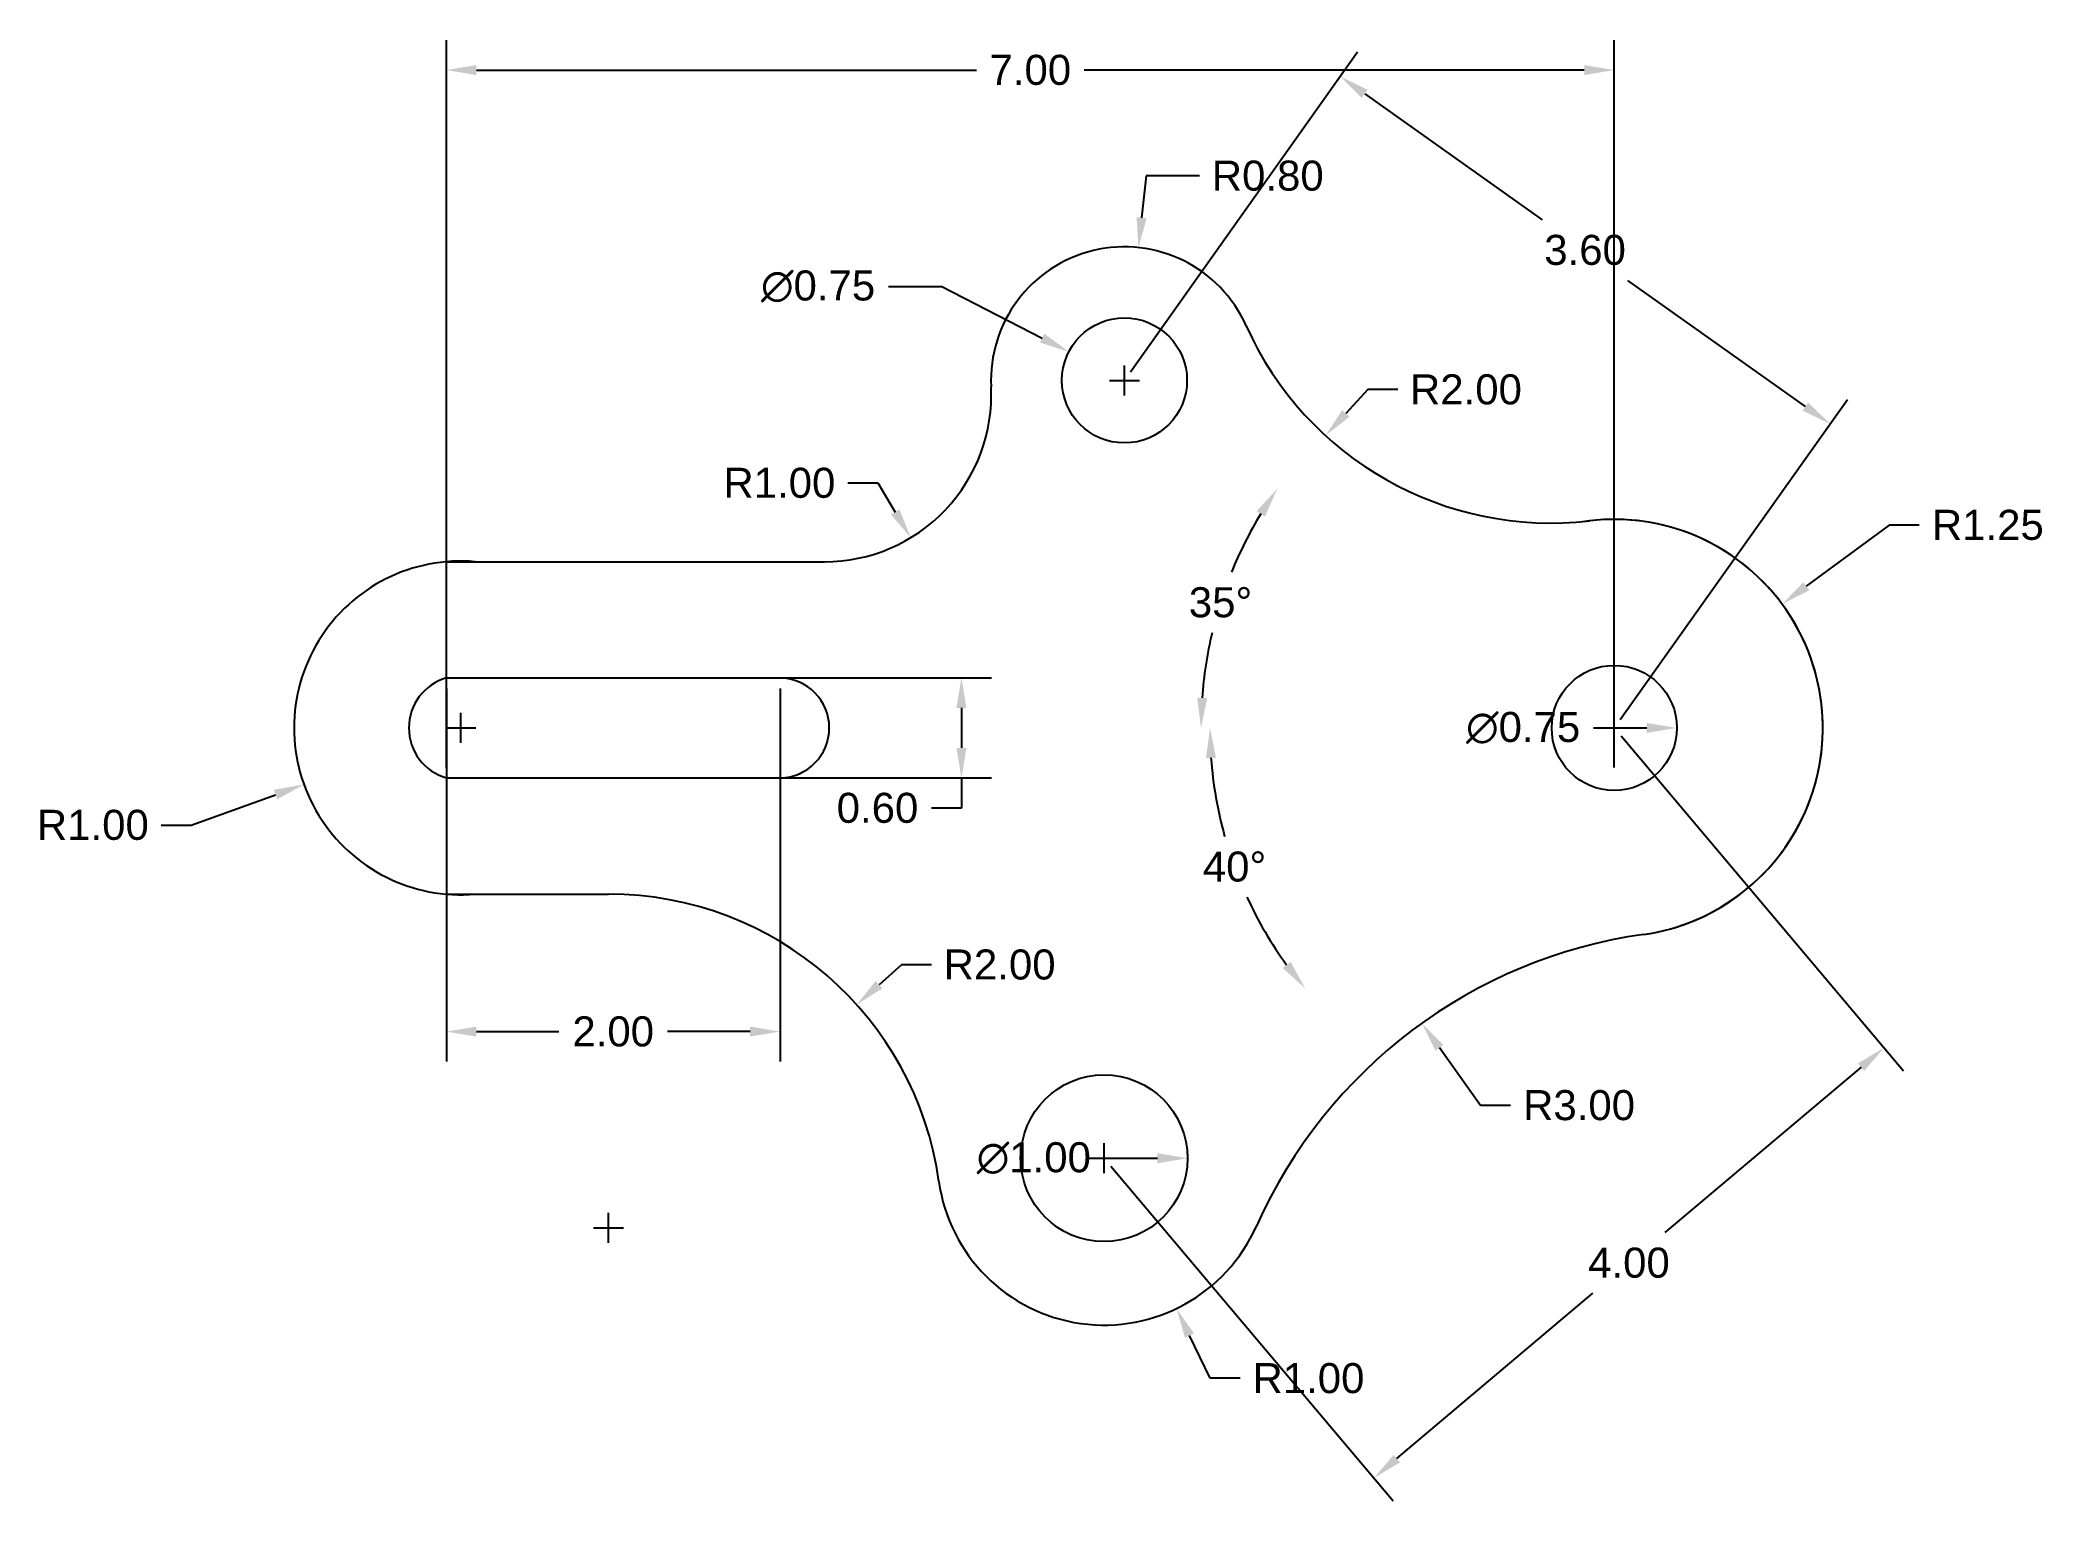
# Model space of a CAD drawing. Header units: millimetres. Extents: x 28 to 40, y 7.9 to 16.7.
import ezdxf

# ---------------------------------------------------------------- set-up
doc = ezdxf.new("R2010")
doc.units = ezdxf.units.MM
doc.header["$MEASUREMENT"] = 0
doc.styles.get("Standard").update_dxf_attribs({"font": 'arial.ttf'})
doc.dimstyles.get("Standard").update_dxf_attribs({"dimtxt": 0.18, "dimasz": 0.18, "dimexe": 0.18, "dimexo": 0.0625, "dimgap": 0.09, "dimtad": 0, "dimtih": 1, "dimtoh": 1, "dimzin": 0, "dimdsep": 46, "dimtxsty": 'Standard', "dimcen": 0.09, "dimadec": 0, "dimazin": 0, "dimtfac": 1, "dimtofl": 0, "dimtmove": 0, "dimatfit": 3, "dimfxl": 1, "dimtolj": 1, "dimtzin": 0, "dimarcsym": 0})

# ---------------------------------------------------------------- blocks, each defined once
blk = doc.blocks.new('*D2')
at = {"color": 0, "lineweight": -2, "transparency": 16777216}
blk.add_line((37.335, 12.575), (37.654, 12.575), dxfattribs=at)
at = {"color": 0, "transparency": 16777216}
blk.add_solid([(37.654, 12.605), (37.654, 12.545), (37.834, 12.575)], dxfattribs=at)
at = {"layer": 'Defpoints', "color": 0, "transparency": 16777216}
for p in [(37.084, 12.575), (37.834, 12.575)]:
    blk.add_point(p, dxfattribs=at)
at = {"color": 0, "transparency": 16777216, "insert": (36.913, 12.575), "char_height": 0.18, "attachment_point": 5}
blk.add_mtext('\\A1;∅0.75', dxfattribs=at)
blk = doc.blocks.new('*D3')
at = {"color": 0, "lineweight": -2, "transparency": 16777216}
blk.add_line((34.401, 9.996), (34.721, 9.996), dxfattribs=at)
at = {"color": 0, "transparency": 16777216}
blk.add_solid([(34.721, 10.026), (34.721, 9.966), (34.901, 9.996)], dxfattribs=at)
at = {"layer": 'Defpoints', "color": 0, "transparency": 16777216}
for p in [(33.901, 9.996), (34.901, 9.996)]:
    blk.add_point(p, dxfattribs=at)
at = {"color": 0, "transparency": 16777216, "insert": (33.98, 9.996), "char_height": 0.18, "attachment_point": 5}
blk.add_mtext('\\A1;∅1.00', dxfattribs=at)
blk = doc.blocks.new('*D4')
at = {"color": 0, "lineweight": -2, "transparency": 16777216}
for p, q in [((33.109, 15.221), (33.428, 15.221)), ((33.428, 15.221), (34.03, 14.912)), ((34.433, 14.658), (34.613, 14.658)), ((34.523, 14.568), (34.523, 14.748))]:
    blk.add_line(p, q, dxfattribs=at)
at = {"color": 0, "transparency": 16777216}
blk.add_solid([(34.043, 14.938), (34.016, 14.885), (34.19, 14.829)], dxfattribs=at)
at = {"layer": 'Defpoints', "color": 0, "transparency": 16777216}
for p in [(34.19, 14.829), (34.857, 14.486)]:
    blk.add_point(p, dxfattribs=at)
at = {"color": 0, "transparency": 16777216, "insert": (32.687, 15.221), "char_height": 0.18, "attachment_point": 5}
blk.add_mtext('\\A1;∅0.75', dxfattribs=at)
blk = doc.blocks.new('*D5')
at = {"color": 0, "lineweight": -2, "transparency": 16777216}
for p, q in [((34.653, 15.884), (34.626, 15.632)), ((34.972, 15.884), (34.653, 15.884)), ((34.433, 14.658), (34.613, 14.658)), ((34.523, 14.568), (34.523, 14.748))]:
    blk.add_line(p, q, dxfattribs=at)
at = {"color": 0, "transparency": 16777216}
blk.add_solid([(34.596, 15.636), (34.656, 15.629), (34.607, 15.453)], dxfattribs=at)
at = {"layer": 'Defpoints', "color": 0, "transparency": 16777216}
for p in [(34.607, 15.453), (34.523, 14.658)]:
    blk.add_point(p, dxfattribs=at)
at = {"color": 0, "transparency": 16777216, "insert": (35.382, 15.884), "char_height": 0.18, "attachment_point": 5}
blk.add_mtext('\\A1;R0.80', dxfattribs=at)
blk = doc.blocks.new('*D7')
at = {"color": 0, "lineweight": -2, "transparency": 16777216}
for p, q in [((36.658, 10.313), (36.411, 10.658)), ((36.838, 10.313), (36.658, 10.313))]:
    blk.add_line(p, q, dxfattribs=at)
at = {"color": 0, "transparency": 16777216}
blk.add_solid([(36.435, 10.676), (36.387, 10.641), (36.306, 10.805)], dxfattribs=at)
at = {"layer": 'Defpoints', "color": 0, "transparency": 16777216}
for p in [(36.306, 10.805), (38.054, 8.367)]:
    blk.add_point(p, dxfattribs=at)
at = {"color": 0, "transparency": 16777216, "insert": (37.248, 10.313), "char_height": 0.18, "attachment_point": 5}
blk.add_mtext('\\A1;R3.00', dxfattribs=at)
blk = doc.blocks.new('*D8')
at = {"color": 0, "lineweight": -2, "transparency": 16777216}
for p, q in [((39.107, 13.791), (38.61, 13.424)), ((39.287, 13.791), (39.107, 13.791)), ((37.459, 12.485), (37.459, 12.665)), ((37.369, 12.575), (37.549, 12.575))]:
    blk.add_line(p, q, dxfattribs=at)
at = {"color": 0, "transparency": 16777216}
blk.add_solid([(38.592, 13.448), (38.628, 13.4), (38.465, 13.317)], dxfattribs=at)
at = {"layer": 'Defpoints', "color": 0, "transparency": 16777216}
for p in [(38.465, 13.317), (37.459, 12.575)]:
    blk.add_point(p, dxfattribs=at)
at = {"color": 0, "transparency": 16777216, "insert": (39.698, 13.791), "char_height": 0.18, "attachment_point": 5}
blk.add_mtext('\\A1;R1.25', dxfattribs=at)
blk = doc.blocks.new('*D9')
at = {"color": 0, "lineweight": -2, "transparency": 16777216}
for p, q in [((34.401, 9.906), (34.401, 10.086)), ((34.311, 9.996), (34.491, 9.996)), ((35.036, 8.677), (34.913, 8.933)), ((35.216, 8.677), (35.036, 8.677))]:
    blk.add_line(p, q, dxfattribs=at)
at = {"color": 0, "transparency": 16777216}
blk.add_solid([(34.94, 8.946), (34.886, 8.92), (34.835, 9.095)], dxfattribs=at)
at = {"layer": 'Defpoints', "color": 0, "transparency": 16777216}
for p in [(34.401, 9.996), (34.835, 9.095)]:
    blk.add_point(p, dxfattribs=at)
at = {"color": 0, "transparency": 16777216, "insert": (35.626, 8.677), "char_height": 0.18, "attachment_point": 5}
blk.add_mtext('\\A1;R1.00', dxfattribs=at)
blk = doc.blocks.new('*D10')
at = {"color": 0, "lineweight": -2, "transparency": 16777216}
for p, q in [((30.546, 12.485), (30.546, 12.665)), ((30.456, 12.575), (30.636, 12.575)), ((28.93, 11.993), (29.435, 12.175)), ((28.75, 11.993), (28.93, 11.993))]:
    blk.add_line(p, q, dxfattribs=at)
at = {"color": 0, "transparency": 16777216}
blk.add_solid([(29.425, 12.204), (29.445, 12.147), (29.605, 12.236)], dxfattribs=at)
at = {"layer": 'Defpoints', "color": 0, "transparency": 16777216}
for p in [(30.546, 12.575), (29.605, 12.236)]:
    blk.add_point(p, dxfattribs=at)
at = {"color": 0, "transparency": 16777216, "insert": (28.34, 11.993), "char_height": 0.18, "attachment_point": 5}
blk.add_mtext('\\A1;R1.00', dxfattribs=at)
blk = doc.blocks.new('*D11')
at = {"color": 0, "lineweight": -2, "transparency": 16777216}
for p, q in [((30.522, 12.875), (33.726, 12.875)), ((33.546, 12.695), (33.546, 12.455)), ((30.522, 12.275), (33.726, 12.275)), ((33.546, 12.275), (33.546, 12.095)), ((33.546, 12.095), (33.366, 12.095))]:
    blk.add_line(p, q, dxfattribs=at)
at = {"color": 0, "transparency": 16777216}
for points in [[(33.516, 12.695), (33.576, 12.695), (33.546, 12.875)], [(33.516, 12.455), (33.576, 12.455), (33.546, 12.275)]]:
    blk.add_solid(points, dxfattribs=at)
at = {"layer": 'Defpoints', "color": 0, "transparency": 16777216}
for p in [(30.459, 12.875), (30.459, 12.275), (33.546, 12.275)]:
    blk.add_point(p, dxfattribs=at)
at = {"color": 0, "transparency": 16777216, "insert": (33.043, 12.095), "char_height": 0.18, "attachment_point": 5}
blk.add_mtext('\\A1;0.60', dxfattribs=at)
blk = doc.blocks.new('*D12')
at = {"color": 0, "lineweight": -2, "transparency": 16777216}
for p, q in [((30.459, 12.812), (30.459, 10.575)), ((32.459, 12.812), (32.459, 10.575)), ((30.639, 10.755), (31.134, 10.755)), ((32.279, 10.755), (31.784, 10.755))]:
    blk.add_line(p, q, dxfattribs=at)
at = {"color": 0, "transparency": 16777216}
for points in [[(30.639, 10.785), (30.639, 10.725), (30.459, 10.755)], [(32.279, 10.785), (32.279, 10.725), (32.459, 10.755)]]:
    blk.add_solid(points, dxfattribs=at)
at = {"layer": 'Defpoints', "color": 0, "transparency": 16777216}
for p in [(30.459, 12.875), (32.459, 12.875), (32.459, 10.755)]:
    blk.add_point(p, dxfattribs=at)
at = {"color": 0, "transparency": 16777216, "insert": (31.459, 10.755), "char_height": 0.18, "attachment_point": 5}
blk.add_mtext('\\A1;2.00', dxfattribs=at)
blk = doc.blocks.new('*D13')
at = {"color": 0, "lineweight": -2, "transparency": 16777216}
for p, q in [((30.459, 12.337), (30.459, 16.698)), ((37.459, 12.337), (37.459, 16.698)), ((30.639, 16.518), (33.637, 16.518)), ((37.279, 16.518), (34.282, 16.518))]:
    blk.add_line(p, q, dxfattribs=at)
at = {"color": 0, "transparency": 16777216}
for points in [[(30.639, 16.548), (30.639, 16.488), (30.459, 16.518)], [(37.279, 16.548), (37.279, 16.488), (37.459, 16.518)]]:
    blk.add_solid(points, dxfattribs=at)
at = {"layer": 'Defpoints', "color": 0, "transparency": 16777216}
for p in [(37.459, 16.518), (30.459, 12.275), (37.459, 12.275)]:
    blk.add_point(p, dxfattribs=at)
at = {"color": 0, "transparency": 16777216, "insert": (33.959, 16.518), "char_height": 0.18, "attachment_point": 5}
blk.add_mtext('\\A1;7.00', dxfattribs=at)
blk = doc.blocks.new('*D14')
at = {"color": 0, "lineweight": -2, "transparency": 16777216}
for p, q in [((34.559, 14.709), (35.92, 16.627)), ((35.963, 16.376), (37.027, 15.62)), ((38.605, 14.501), (37.54, 15.257)), ((37.495, 12.626), (38.856, 14.544))]:
    blk.add_line(p, q, dxfattribs=at)
at = {"color": 0, "transparency": 16777216}
for points in [[(35.98, 16.4), (35.945, 16.351), (35.816, 16.48)], [(38.622, 14.526), (38.588, 14.477), (38.752, 14.397)]]:
    blk.add_solid(points, dxfattribs=at)
at = {"layer": 'Defpoints', "color": 0, "transparency": 16777216}
for p in [(35.816, 16.48), (34.523, 14.658), (37.459, 12.575)]:
    blk.add_point(p, dxfattribs=at)
at = {"color": 0, "transparency": 16777216, "insert": (37.284, 15.439), "char_height": 0.18, "attachment_point": 5}
blk.add_mtext('\\A1;3.60', dxfattribs=at)
blk = doc.blocks.new('*D15')
at = {"color": 0, "lineweight": -2, "transparency": 16777216}
for p, q in [((37.5, 12.527), (39.192, 10.52)), ((38.938, 10.542), (37.763, 9.551)), ((34.442, 9.949), (36.134, 7.942)), ((36.156, 8.196), (37.331, 9.187))]:
    blk.add_line(p, q, dxfattribs=at)
at = {"color": 0, "transparency": 16777216}
for points in [[(38.919, 10.565), (38.957, 10.519), (39.076, 10.658)], [(36.136, 8.218), (36.175, 8.173), (36.018, 8.079)]]:
    blk.add_solid(points, dxfattribs=at)
at = {"layer": 'Defpoints', "color": 0, "transparency": 16777216}
for p in [(37.459, 12.575), (34.401, 9.996), (36.018, 8.079)]:
    blk.add_point(p, dxfattribs=at)
at = {"color": 0, "transparency": 16777216, "insert": (37.547, 9.369), "char_height": 0.18, "attachment_point": 5}
blk.add_mtext('\\A1;4.00', dxfattribs=at)
blk = doc.blocks.new('*D16')
at = {"color": 0, "lineweight": -2, "transparency": 16777216}
for start, end in [(148.8117, 157.8462), (166.6922, 175.8358)]:
    blk.add_arc((37.459, 12.575), 2.477, start, end, dxfattribs=at)
at = {"color": 0, "transparency": 16777216}
for points in [[(35.315, 13.874), (35.365, 13.841), (35.439, 14.008)], [(35.019, 12.754), (34.959, 12.756), (34.982, 12.575)]]:
    blk.add_solid(points, dxfattribs=at)
at = {"layer": 'Defpoints', "color": 0, "transparency": 16777216}
for p in [(34.523, 14.658), (35.189, 13.565), (30.459, 12.575), (37.459, 12.575), (37.459, 12.575)]:
    blk.add_point(p, dxfattribs=at)
at = {"color": 0, "transparency": 16777216, "insert": (35.099, 13.327), "char_height": 0.18, "attachment_point": 5}
blk.add_mtext('\\A1;35°', dxfattribs=at)
blk = doc.blocks.new('*D17')
at = {"color": 0, "lineweight": -2, "transparency": 16777216}
for start, end in [(184.2565, 195.5515), (204.7222, 215.8828)]:
    blk.add_arc((37.459, 12.575), 2.424, start, end, dxfattribs=at)
at = {"color": 0, "transparency": 16777216}
for points in [[(35.012, 12.394), (35.072, 12.396), (35.036, 12.575)], [(35.519, 11.173), (35.472, 11.136), (35.607, 11.013)]]:
    blk.add_solid(points, dxfattribs=at)
at = {"layer": 'Defpoints', "color": 0, "transparency": 16777216}
for p in [(30.459, 12.575), (37.459, 12.575), (37.459, 12.575), (35.102, 12.014), (34.401, 9.996)]:
    blk.add_point(p, dxfattribs=at)
at = {"color": 0, "transparency": 16777216, "insert": (35.183, 11.743), "char_height": 0.18, "attachment_point": 5}
blk.add_mtext('\\A1;40°', dxfattribs=at)
blk = doc.blocks.new('*D18')
at = {"color": 0, "lineweight": -2, "transparency": 16777216}
for p, q in [((32.865, 14.043), (33.045, 14.043)), ((33.045, 14.043), (33.149, 13.869))]:
    blk.add_line(p, q, dxfattribs=at)
at = {"color": 0, "transparency": 16777216}
blk.add_solid([(33.175, 13.885), (33.124, 13.854), (33.242, 13.715)], dxfattribs=at)
at = {"layer": 'Defpoints', "color": 0, "transparency": 16777216}
for p in [(32.725, 14.571), (33.242, 13.715)]:
    blk.add_point(p, dxfattribs=at)
at = {"color": 0, "transparency": 16777216, "insert": (32.455, 14.043), "char_height": 0.18, "attachment_point": 5}
blk.add_mtext('\\A1;R1.00', dxfattribs=at)
blk = doc.blocks.new('*D19')
at = {"color": 0, "lineweight": -2, "transparency": 16777216}
for p, q in [((33.186, 11.156), (33.052, 11.036)), ((33.366, 11.156), (33.186, 11.156)), ((31.431, 9.489), (31.431, 9.669)), ((31.341, 9.579), (31.521, 9.579))]:
    blk.add_line(p, q, dxfattribs=at)
at = {"color": 0, "transparency": 16777216}
blk.add_solid([(33.032, 11.058), (33.072, 11.014), (32.918, 10.916)], dxfattribs=at)
at = {"layer": 'Defpoints', "color": 0, "transparency": 16777216}
for p in [(32.918, 10.916), (31.431, 9.579)]:
    blk.add_point(p, dxfattribs=at)
at = {"color": 0, "transparency": 16777216, "insert": (33.775, 11.156), "char_height": 0.18, "attachment_point": 5}
blk.add_mtext('\\A1;R2.00', dxfattribs=at)
blk = doc.blocks.new('*D20')
at = {"color": 0, "lineweight": -2, "transparency": 16777216}
for p, q in [((35.981, 14.603), (35.85, 14.46)), ((36.161, 14.603), (35.981, 14.603))]:
    blk.add_line(p, q, dxfattribs=at)
at = {"color": 0, "transparency": 16777216}
blk.add_solid([(35.828, 14.48), (35.872, 14.44), (35.728, 14.327)], dxfattribs=at)
at = {"layer": 'Defpoints', "color": 0, "transparency": 16777216}
for p in [(37.078, 15.803), (35.728, 14.327)]:
    blk.add_point(p, dxfattribs=at)
at = {"color": 0, "transparency": 16777216, "insert": (36.57, 14.603), "char_height": 0.18, "attachment_point": 5}
blk.add_mtext('\\A1;R2.00', dxfattribs=at)

msp = doc.modelspace()

# ---------------------------------------------------------------- linework, layer by layer
for p, q in [((30.459, 13.571), (32.725, 13.571)), ((30.459, 12.875), (32.459, 12.875)), ((30.459, 12.275), (32.459, 12.275)), ((30.459, 11.579), (31.431, 11.579))]:
    msp.add_line(p, q)
for centre, radius in [((34.523, 14.658), 0.375), ((37.459, 12.575), 0.375), ((34.401, 9.996), 0.5)]:
    msp.add_circle(centre, radius)
for centre, radius, start, end in [((34.523, 14.658), 0.8, 24.1293, 182.761), ((37.078, 15.803), 2, 204.1293, 276.7294), ((32.725, 14.571), 1, 270, 2.761), ((37.459, 12.575), 1.25, 278.0479, 98.807), ((37.459, 12.575), 1.25, 278.0479, 96.7294), ((30.546, 12.575), 1, 85.0518, 274.9482), ((30.546, 12.575), 0.312, 106.0408, 253.9592), ((32.454, 12.575), 0.3, 271.0966, 88.9034), ((31.431, 9.579), 2, 8.0046, 90), ((38.054, 8.367), 3, 98.0479, 155.9579), ((34.401, 9.996), 1, 188.0046, 335.9579)]:
    msp.add_arc(centre, radius, start, end)

# ---------------------------------------------------------------- dimensions: what is measured, and where the dimension line sits
for base, p1, p2, picture, middle in [((37.459, 16.518), (30.459, 12.275), (37.459, 12.275), '*D13', (33.959, 16.518)), ((32.459, 10.755), (30.459, 12.875), (32.459, 12.875), '*D12', (31.459, 10.755))]:
    dim = msp.add_linear_dim(base=base, p1=p1, p2=p2, dimstyle='Standard')
    dim.commit()
    dim.dimension.update_dxf_attribs({"geometry": picture, "text_midpoint": middle})
for p2, distance, picture, middle in [((34.523, 14.658), -2.234, '*D14', (37.284, 15.439)), ((34.401, 9.996), 2.507, '*D15', (37.547, 9.369))]:
    dim = msp.add_aligned_dim(p1=(37.459, 12.575), p2=p2, distance=distance, dimstyle='Standard')
    dim.commit()
    dim.dimension.update_dxf_attribs({"geometry": picture, "text_midpoint": middle})
for center, mpoint, picture, middle in [((34.523, 14.658), (34.607, 15.453), '*D5', (35.382, 15.884)), ((37.078, 15.803), (35.728, 14.327), '*D20', (36.57, 14.603)), ((32.725, 14.571), (33.242, 13.715), '*D18', (32.455, 14.043)), ((37.459, 12.575), (38.465, 13.317), '*D8', (39.698, 13.791)), ((30.546, 12.575), (29.605, 12.236), '*D10', (28.34, 11.993)), ((38.054, 8.367), (36.306, 10.805), '*D7', (37.248, 10.313)), ((34.401, 9.996), (34.835, 9.095), '*D9', (35.626, 8.677))]:
    dim = msp.add_radius_dim(center=center, mpoint=mpoint, dimstyle='Standard')
    dim.commit()
    dim.dimension.update_dxf_attribs({"geometry": picture, "text_midpoint": middle, "dimtype": 164})
for p1, p2, picture, middle in [((34.857, 14.486), (34.19, 14.829), '*D4', (32.687, 15.221)), ((37.084, 12.575), (37.834, 12.575), '*D2', (36.913, 12.575)), ((33.901, 9.996), (34.901, 9.996), '*D3', (33.98, 9.996))]:
    dim = msp.add_diameter_dim_2p(p1=p1, p2=p2, dimstyle='Standard')
    dim.commit()
    dim.dimension.update_dxf_attribs({"geometry": picture, "text_midpoint": middle, "dimtype": 163})
for base, line1, line2, picture, middle in [((35.189, 13.565), ((37.459, 12.575), (30.459, 12.575)), ((37.459, 12.575), (34.523, 14.658)), '*D16', (35.099, 13.327)), ((35.102, 12.014), ((37.459, 12.575), (34.401, 9.996)), ((37.459, 12.575), (30.459, 12.575)), '*D17', (35.183, 11.743))]:
    dim = msp.add_angular_dim_2l(base=base, line1=line1, line2=line2, dimstyle='Standard')
    dim.commit()
    dim.dimension.update_dxf_attribs({"geometry": picture, "text_midpoint": middle})
dim = msp.add_linear_dim(base=(33.546, 12.275), p1=(30.459, 12.875), p2=(30.459, 12.275), angle=90, dimstyle='Standard')
dim.commit()
dim.dimension.update_dxf_attribs({"geometry": '*D11', "text_midpoint": (33.043, 12.095)})
dim = msp.add_radius_dim(center=(31.431, 9.579), mpoint=(32.918, 10.916), dimstyle='Standard')
dim.commit()
dim.dimension.update_dxf_attribs({"geometry": '*D19', "text_midpoint": (33.775, 11.156)})

doc.saveas('drawing.dxf')
